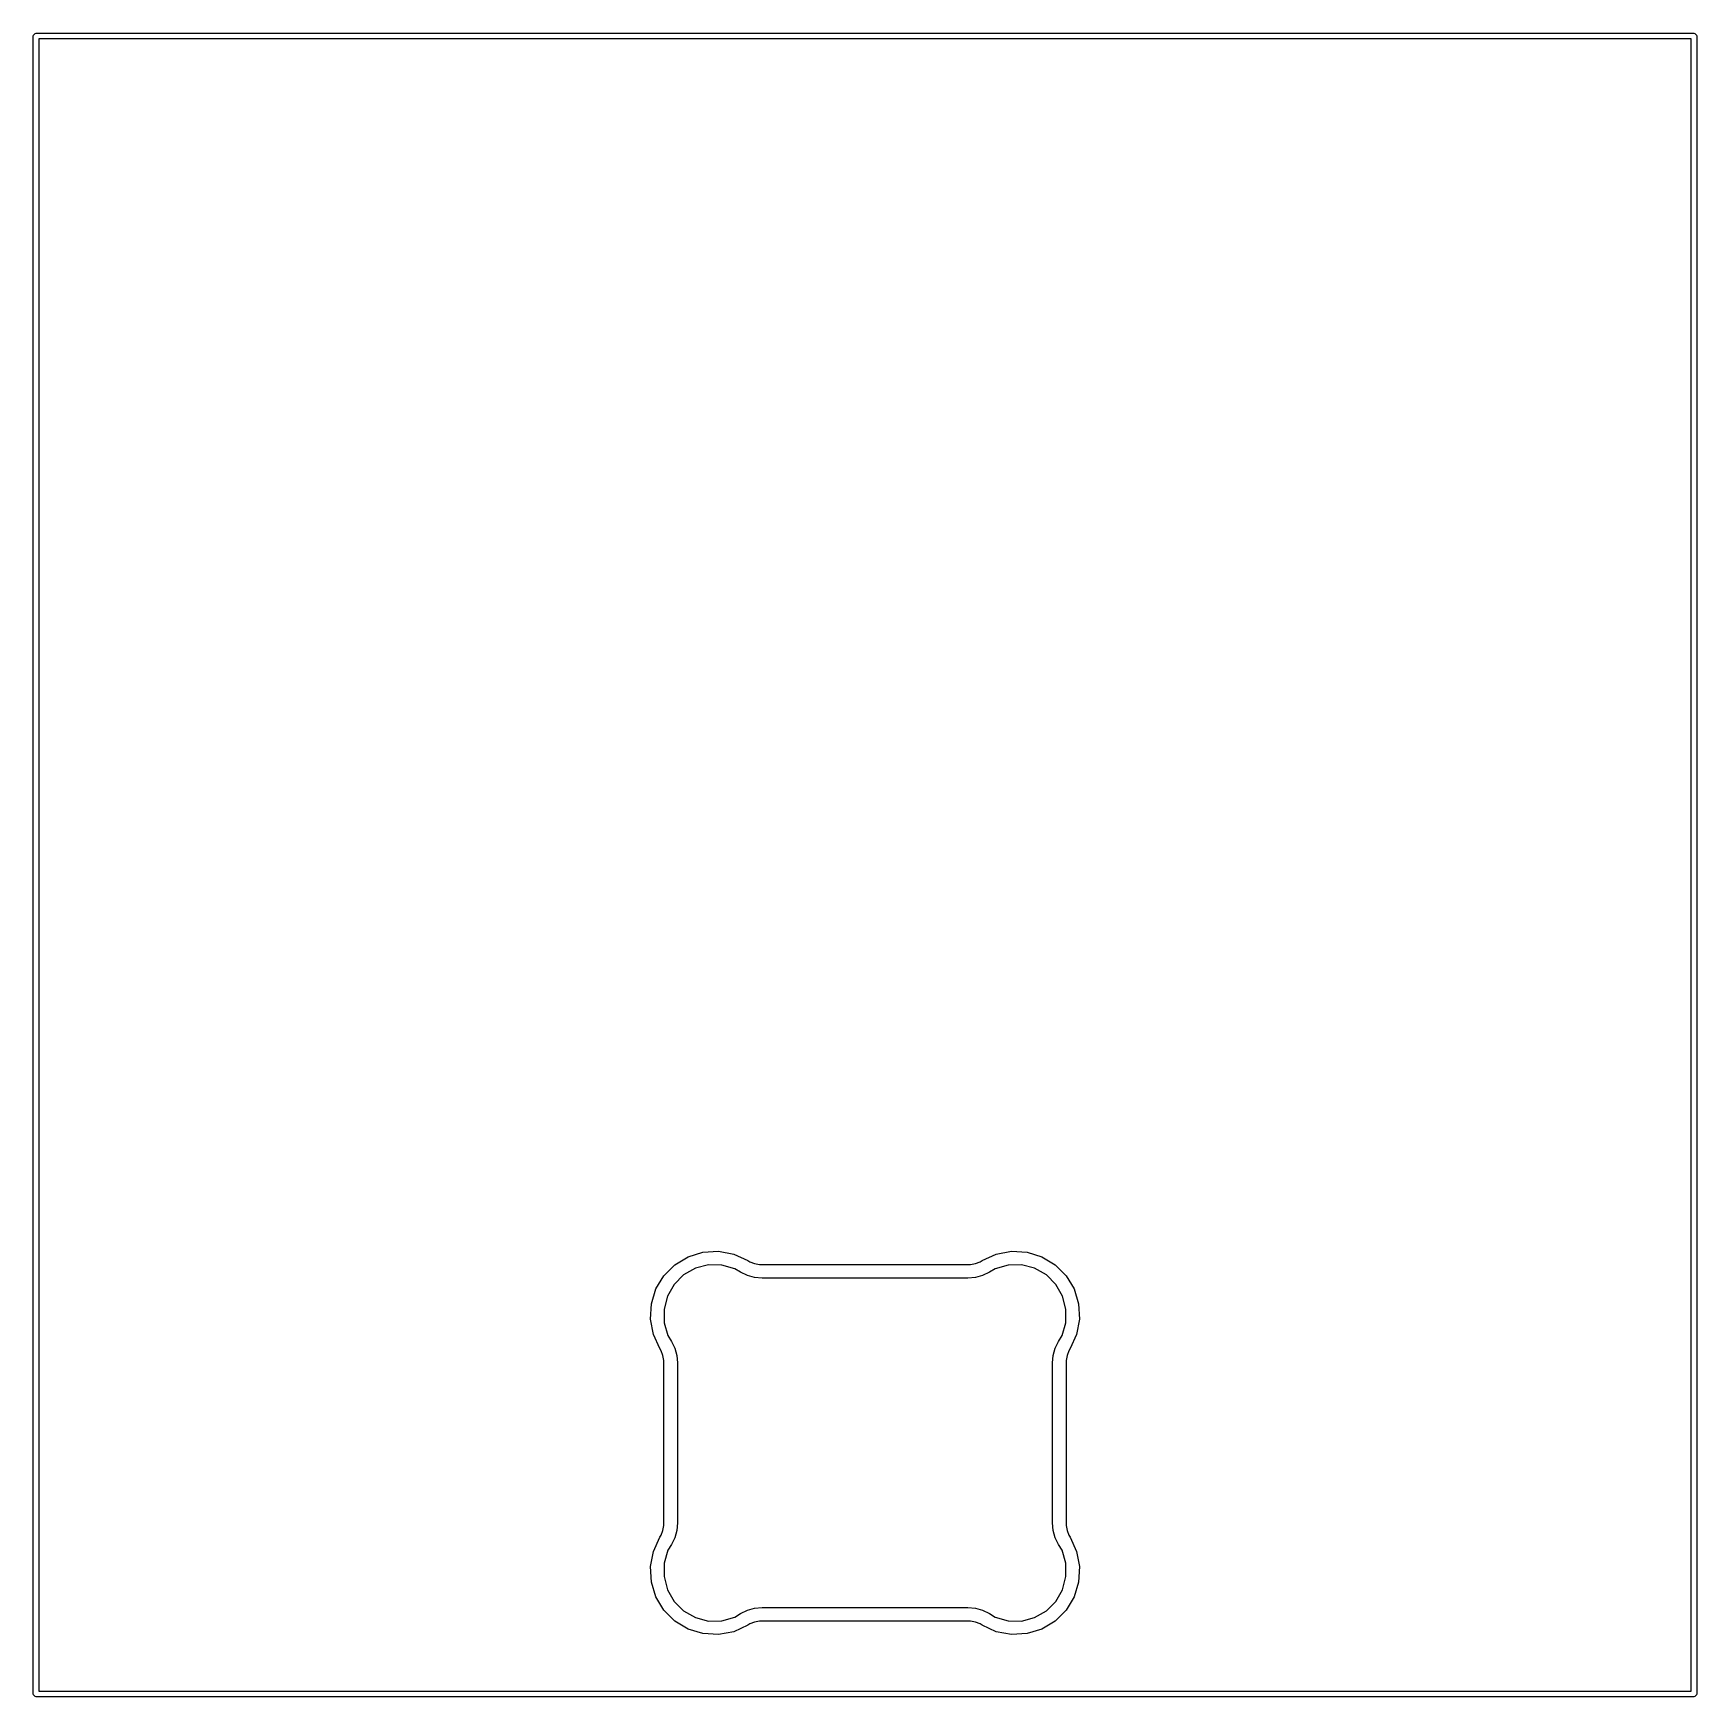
# Model space of a CAD drawing. Header units: millimetres. Extents: x 53 to 494, y -224 to -59.
# Drawn here: x 83.81 to 98.36, y -199.73 to -185.19 of the extents above; entities that cross this region are included whole.
import ezdxf

# ---------------------------------------------------------------- set-up
doc = ezdxf.new("R2010")
doc.units = ezdxf.units.MM
for name, color, linetype, true_color in [('Edge.Cuts', 254, 'CONTINUOUS', 0xd0d2cd), ('F.Courtyard', 6, 'CONTINUOUS', 0xff26e2), ('User.Eco2', 31, 'CONTINUOUS', 0xd8c852)]:
    doc.layers.add(name, color=color, linetype=linetype, true_color=true_color)

msp = doc.modelspace()

# ---------------------------------------------------------------- linework, layer by layer
at = {"layer": 'Edge.Cuts', "linetype": 'CONTINUOUS'}
for p, q in [((83.8055, -185.21), (83.807403, -185.200433)), ((83.8055, -199.71), (83.8055, -185.21)), ((83.807403, -185.200433), (83.820933, -185.186903)), ((83.820933, -185.186903), (83.8305, -185.185)), ((83.8305, -185.185), (98.3305, -185.185)), ((98.3305, -185.185), (98.340067, -185.186903)), ((98.340067, -185.186903), (98.353597, -185.200433)), ((98.353597, -185.200433), (98.3555, -185.21)), ((98.3555, -185.21), (98.3555, -199.71)), ((83.8555, -185.235), (83.8555, -199.685)), ((98.3055, -185.235), (83.8555, -185.235)), ((98.3055, -199.685), (98.3055, -185.235)), ((89.663474, -195.846817), (89.798681, -195.838957)), ((89.798681, -195.838957), (89.93182, -195.863786)), ((92.22918, -195.863787), (92.362319, -195.838959)), ((92.362319, -195.838959), (92.497526, -195.84682)), ((89.322383, -196.05265), (89.41815, -195.956883)), ((89.41815, -195.956883), (89.534108, -195.886908)), ((89.596517, -195.986592), (89.494035, -196.045093)), ((89.534108, -195.886908), (89.663474, -195.846817)), ((89.710793, -195.957166), (89.596517, -195.986592)), ((89.828784, -195.958896), (89.710793, -195.957166)), ((89.942149, -195.99166), (89.828784, -195.958896)), ((89.93182, -195.863786), (90.055103, -195.919851)), ((90.055103, -195.919851), (90.055104, -195.919852)), ((90.055104, -195.919852), (90.073858, -195.931326)), ((90.073858, -195.931326), (90.114925, -195.947035)), ((90.114925, -195.947035), (90.158163, -195.955023)), ((90.158163, -195.955023), (90.180146, -195.955)), ((90.180146, -195.955), (90.180147, -195.955)), ((90.180147, -195.955), (91.0805, -195.955)), ((91.0805, -195.955), (91.980853, -195.955)), ((91.980853, -195.955), (91.980854, -195.955)), ((91.980854, -195.955), (92.002838, -195.955023)), ((92.002838, -195.955023), (92.046075, -195.947036)), ((92.046075, -195.947036), (92.087142, -195.931327)), ((92.087142, -195.931327), (92.105894, -195.919853)), ((92.105894, -195.919853), (92.105896, -195.919852)), ((92.105896, -195.919852), (92.22918, -195.863787)), ((92.332215, -195.958898), (92.218851, -195.991661)), ((92.450206, -195.957168), (92.332215, -195.958898)), ((92.564482, -195.986594), (92.450206, -195.957168)), ((92.497526, -195.84682), (92.626891, -195.88691)), ((92.666963, -196.045096), (92.564482, -195.986594)), ((92.626891, -195.88691), (92.742848, -195.956885)), ((92.742848, -195.956885), (92.838615, -196.052652)), ((89.252408, -196.168608), (89.322383, -196.05265)), ((89.410593, -196.128535), (89.352092, -196.231017)), ((89.494035, -196.045093), (89.410593, -196.128535)), ((89.992584, -196.022279), (89.942149, -195.99166)), ((89.992585, -196.022279), (89.992584, -196.022279)), ((89.992586, -196.02228), (89.992585, -196.022279)), ((90.051527, -196.051239), (89.992586, -196.02228)), ((90.114748, -196.069009), (90.051527, -196.051239)), ((90.180146, -196.075), (90.114748, -196.069009)), ((90.180147, -196.075), (90.180146, -196.074999)), ((90.180146, -196.074999), (90.180146, -196.075)), ((91.0805, -196.075), (90.180147, -196.075)), ((91.980852, -196.075), (91.0805, -196.075)), ((91.980853, -196.075), (91.980852, -196.075)), ((92.046251, -196.06901), (91.980853, -196.074999)), ((91.980853, -196.074999), (91.980853, -196.075)), ((92.109474, -196.05124), (92.046251, -196.06901)), ((92.168416, -196.022279), (92.109474, -196.05124)), ((92.168417, -196.022277), (92.168416, -196.022279)), ((92.218851, -195.991661), (92.168417, -196.022277)), ((92.750404, -196.128537), (92.666963, -196.045096)), ((92.808906, -196.231018), (92.750404, -196.128537)), ((92.838615, -196.052652), (92.90859, -196.168609)), ((89.212317, -196.297974), (89.252408, -196.168608)), ((89.352092, -196.231017), (89.322666, -196.345293)), ((92.838332, -196.345294), (92.808906, -196.231018)), ((92.90859, -196.168609), (92.94868, -196.297974)), ((89.204457, -196.433181), (89.212317, -196.297974)), ((89.322666, -196.345293), (89.324396, -196.463284)), ((92.836602, -196.463285), (92.838332, -196.345294)), ((92.94868, -196.297974), (92.956541, -196.433181)), ((89.229286, -196.56632), (89.204457, -196.433181)), ((89.285353, -196.689606), (89.229286, -196.56632)), ((89.324396, -196.463284), (89.35716, -196.576649)), ((92.803839, -196.576649), (92.836602, -196.463285)), ((92.931713, -196.56632), (92.875647, -196.689603)), ((92.956541, -196.433181), (92.931713, -196.56632)), ((89.285354, -196.689607), (89.285353, -196.689606)), ((89.296828, -196.708359), (89.285354, -196.689607)), ((89.312537, -196.749425), (89.296828, -196.708359)), ((89.35716, -196.576649), (89.387779, -196.627084)), ((89.387779, -196.627084), (89.387779, -196.627085)), ((89.387779, -196.627085), (89.41674, -196.686026)), ((89.41674, -196.686026), (89.434511, -196.749249)), ((92.72649, -196.749249), (92.74426, -196.686026)), ((92.74426, -196.686026), (92.773221, -196.627084)), ((92.773221, -196.627084), (92.773222, -196.627082)), ((92.773222, -196.627082), (92.803839, -196.576649)), ((92.864173, -196.708358), (92.848464, -196.749425)), ((92.875647, -196.689606), (92.864173, -196.708358)), ((92.875647, -196.689603), (92.875647, -196.689606)), ((89.320524, -196.792661), (89.312537, -196.749425)), ((89.320499, -197.515), (89.3205, -196.814647)), ((89.3205, -196.814645), (89.320524, -196.792661)), ((89.3205, -196.814647), (89.3205, -196.814645)), ((89.434511, -196.749249), (89.440499, -196.814645)), ((89.440499, -196.814645), (89.4405, -196.814647)), ((89.4405, -196.814647), (89.440499, -197.515)), ((92.7205, -196.814645), (92.72649, -196.749249)), ((92.7205, -196.814647), (92.7205, -196.814645)), ((92.720501, -197.515), (92.7205, -196.814647)), ((92.848464, -196.749425), (92.840477, -196.792662)), ((92.840477, -196.792662), (92.8405, -196.814645)), ((92.8405, -196.814645), (92.8405, -196.814647)), ((92.8405, -196.814647), (92.840501, -197.515)), ((89.3205, -198.215353), (89.320499, -197.515)), ((89.440499, -197.515), (89.4405, -198.215353)), ((92.7205, -198.215351), (92.720501, -197.515)), ((92.840501, -197.515), (92.8405, -198.215353)), ((89.296837, -198.321634), (89.312547, -198.280578)), ((89.312547, -198.280578), (89.320528, -198.23735)), ((89.320502, -198.215364), (89.3205, -198.215353)), ((89.3205, -198.215371), (89.320502, -198.215364)), ((89.320528, -198.23735), (89.3205, -198.215371)), ((89.434522, -198.280748), (89.416747, -198.343983)), ((89.440496, -198.215368), (89.434522, -198.280748)), ((89.4405, -198.215353), (89.440496, -198.215368)), ((92.7205, -198.215352), (92.7205, -198.215351)), ((92.72649, -198.280751), (92.7205, -198.215352)), ((92.74426, -198.343974), (92.72649, -198.280751)), ((92.8405, -198.215354), (92.840477, -198.237338)), ((92.840477, -198.237338), (92.848464, -198.280575)), ((92.8405, -198.215353), (92.8405, -198.215354)), ((92.848464, -198.280575), (92.864173, -198.321642)), ((89.229287, -198.46368), (89.285353, -198.340395)), ((89.285353, -198.340395), (89.285359, -198.340389)), ((89.285359, -198.340389), (89.285362, -198.340379)), ((89.285362, -198.340379), (89.296837, -198.321634)), ((89.357161, -198.453351), (89.324398, -198.566715)), ((89.387768, -198.402932), (89.357161, -198.453351)), ((89.38777, -198.402931), (89.387768, -198.402932)), ((89.387773, -198.402924), (89.38777, -198.402931)), ((89.387779, -198.402915), (89.387773, -198.402924)), ((89.38778, -198.40291), (89.387779, -198.402915)), ((89.416747, -198.343983), (89.38778, -198.40291)), ((92.773221, -198.402916), (92.74426, -198.343974)), ((92.773222, -198.402917), (92.773221, -198.402916)), ((92.80384, -198.453351), (92.773222, -198.402917)), ((92.836603, -198.566715), (92.80384, -198.453351)), ((92.864173, -198.321642), (92.875647, -198.340394)), ((92.875647, -198.340394), (92.875647, -198.340395)), ((92.875647, -198.340395), (92.931713, -198.46368)), ((89.204459, -198.596819), (89.229287, -198.46368)), ((89.21232, -198.732026), (89.204459, -198.596819)), ((89.324398, -198.566715), (89.322668, -198.684706)), ((92.838333, -198.684706), (92.836603, -198.566715)), ((92.931713, -198.46368), (92.956542, -198.596819)), ((92.956542, -198.596819), (92.948681, -198.732026)), ((89.25241, -198.861391), (89.21232, -198.732026)), ((89.322668, -198.684706), (89.352094, -198.798982)), ((92.808907, -198.798982), (92.838333, -198.684706)), ((92.948681, -198.732026), (92.908591, -198.861391)), ((89.322385, -198.977348), (89.25241, -198.861391)), ((89.352094, -198.798982), (89.410596, -198.901463)), ((92.750405, -198.901464), (92.808907, -198.798982)), ((92.908591, -198.861391), (92.838616, -198.977349)), ((89.418152, -199.073115), (89.322385, -198.977348)), ((89.410596, -198.901463), (89.494037, -198.984904)), ((89.494037, -198.984904), (89.596518, -199.043406)), ((89.596518, -199.043406), (89.710794, -199.072832)), ((89.828785, -199.071102), (89.942149, -199.038339)), ((89.942149, -199.038339), (89.992585, -199.007721)), ((89.992585, -199.00772), (90.051526, -198.97876)), ((89.992585, -199.007721), (89.992585, -199.00772)), ((90.051526, -198.97876), (90.114749, -198.960989)), ((90.114749, -198.960989), (90.180145, -198.955)), ((90.180145, -198.955), (90.180147, -198.955)), ((90.180147, -198.955), (91.0805, -198.955)), ((91.0805, -198.955), (91.980853, -198.955)), ((91.980853, -198.955), (92.046251, -198.96099)), ((92.046251, -198.96099), (92.109474, -198.97876)), ((92.109474, -198.97876), (92.168416, -199.007721)), ((92.168416, -199.007721), (92.168417, -199.007722)), ((92.168417, -199.007722), (92.218851, -199.03834)), ((92.218851, -199.03834), (92.332215, -199.071103)), ((92.450206, -199.072833), (92.564482, -199.043407)), ((92.564482, -199.043407), (92.666964, -198.984905)), ((92.666964, -198.984905), (92.750405, -198.901464)), ((92.838616, -198.977349), (92.742849, -199.073116)), ((89.534109, -199.14309), (89.418152, -199.073115)), ((89.663474, -199.18318), (89.534109, -199.14309)), ((89.798681, -199.191041), (89.663474, -199.18318)), ((89.710794, -199.072832), (89.828785, -199.071102)), ((89.93182, -199.166213), (89.798681, -199.191041)), ((90.055105, -199.110147), (89.93182, -199.166213)), ((90.055107, -199.110146), (90.055105, -199.110146)), ((90.055105, -199.110146), (90.055105, -199.110147)), ((90.073859, -199.098672), (90.055107, -199.110146)), ((90.114925, -199.082963), (90.073859, -199.098672)), ((90.158161, -199.074976), (90.114925, -199.082963)), ((90.180145, -199.075), (90.158161, -199.074976)), ((90.180147, -199.075), (90.180145, -199.074999)), ((90.180145, -199.074999), (90.180145, -199.075)), ((91.0805, -199.075), (90.180147, -199.075)), ((91.980853, -199.075), (91.0805, -199.075)), ((91.980854, -199.075), (91.980853, -199.074999)), ((91.980853, -199.074999), (91.980853, -199.075)), ((92.002838, -199.074977), (91.980854, -199.075)), ((92.046075, -199.082964), (92.002838, -199.074977)), ((92.087142, -199.098673), (92.046075, -199.082964)), ((92.105894, -199.110147), (92.087142, -199.098673)), ((92.105896, -199.110147), (92.105894, -199.110147)), ((92.22918, -199.166213), (92.105896, -199.110147)), ((92.362319, -199.191042), (92.22918, -199.166213)), ((92.332215, -199.071103), (92.450206, -199.072833)), ((92.497526, -199.183181), (92.362319, -199.191042)), ((92.626891, -199.143091), (92.497526, -199.183181)), ((92.742849, -199.073116), (92.626891, -199.143091)), ((83.807403, -199.719567), (83.8055, -199.71)), ((83.820933, -199.733097), (83.807403, -199.719567)), ((83.8305, -199.735), (83.820933, -199.733097)), ((98.3305, -199.735), (83.8305, -199.735)), ((83.8555, -199.685), (98.3055, -199.685)), ((98.340067, -199.733097), (98.3305, -199.735)), ((98.353597, -199.719567), (98.340067, -199.733097)), ((98.3555, -199.71), (98.353597, -199.719567))]:
    msp.add_line(p, q, dxfattribs=at)
at = {"layer": 'F.Courtyard', "linetype": 'CONTINUOUS'}
for p, q in [((83.8055, -185.21), (83.807403, -185.200433)), ((83.8055, -199.71), (83.8055, -185.21)), ((83.807403, -185.200433), (83.820933, -185.186903)), ((83.820933, -185.186903), (83.8305, -185.185)), ((83.8305, -185.185), (98.3305, -185.185)), ((98.3305, -185.185), (98.340067, -185.186903)), ((98.340067, -185.186903), (98.353597, -185.200433)), ((98.353597, -185.200433), (98.3555, -185.21)), ((98.3555, -185.21), (98.3555, -199.71)), ((83.8555, -185.235), (83.8555, -199.685)), ((98.3055, -185.235), (83.8555, -185.235)), ((98.3055, -199.685), (98.3055, -185.235)), ((89.663474, -195.846817), (89.798681, -195.838957)), ((89.798681, -195.838957), (89.93182, -195.863786)), ((92.22918, -195.863787), (92.362319, -195.838959)), ((92.362319, -195.838959), (92.497526, -195.84682)), ((89.322383, -196.05265), (89.41815, -195.956883)), ((89.41815, -195.956883), (89.534108, -195.886908)), ((89.596517, -195.986592), (89.494035, -196.045093)), ((89.534108, -195.886908), (89.663474, -195.846817)), ((89.710793, -195.957166), (89.596517, -195.986592)), ((89.828784, -195.958896), (89.710793, -195.957166)), ((89.942149, -195.99166), (89.828784, -195.958896)), ((89.93182, -195.863786), (90.055103, -195.919851)), ((90.055103, -195.919851), (90.055104, -195.919852)), ((90.055104, -195.919852), (90.073858, -195.931326)), ((90.073858, -195.931326), (90.114925, -195.947035)), ((90.114925, -195.947035), (90.158163, -195.955023)), ((90.158163, -195.955023), (90.180146, -195.955)), ((90.180146, -195.955), (90.180147, -195.955)), ((90.180147, -195.955), (91.0805, -195.955)), ((91.0805, -195.955), (91.980853, -195.955)), ((91.980853, -195.955), (91.980854, -195.955)), ((91.980854, -195.955), (92.002838, -195.955023)), ((92.002838, -195.955023), (92.046075, -195.947036)), ((92.046075, -195.947036), (92.087142, -195.931327)), ((92.087142, -195.931327), (92.105894, -195.919853)), ((92.105894, -195.919853), (92.105896, -195.919852)), ((92.105896, -195.919852), (92.22918, -195.863787)), ((92.332215, -195.958898), (92.218851, -195.991661)), ((92.450206, -195.957168), (92.332215, -195.958898)), ((92.564482, -195.986594), (92.450206, -195.957168)), ((92.497526, -195.84682), (92.626891, -195.88691)), ((92.666963, -196.045096), (92.564482, -195.986594)), ((92.626891, -195.88691), (92.742848, -195.956885)), ((92.742848, -195.956885), (92.838615, -196.052652)), ((89.252408, -196.168608), (89.322383, -196.05265)), ((89.410593, -196.128535), (89.352092, -196.231017)), ((89.494035, -196.045093), (89.410593, -196.128535)), ((89.992584, -196.022279), (89.942149, -195.99166)), ((89.992585, -196.022279), (89.992584, -196.022279)), ((89.992586, -196.02228), (89.992585, -196.022279)), ((90.051527, -196.051239), (89.992586, -196.02228)), ((90.114748, -196.069009), (90.051527, -196.051239)), ((90.180146, -196.075), (90.114748, -196.069009)), ((90.180147, -196.075), (90.180146, -196.074999)), ((90.180146, -196.074999), (90.180146, -196.075)), ((91.0805, -196.075), (90.180147, -196.075)), ((91.980852, -196.075), (91.0805, -196.075)), ((91.980853, -196.075), (91.980852, -196.075)), ((92.046251, -196.06901), (91.980853, -196.074999)), ((91.980853, -196.074999), (91.980853, -196.075)), ((92.109474, -196.05124), (92.046251, -196.06901)), ((92.168416, -196.022279), (92.109474, -196.05124)), ((92.168417, -196.022277), (92.168416, -196.022279)), ((92.218851, -195.991661), (92.168417, -196.022277)), ((92.750404, -196.128537), (92.666963, -196.045096)), ((92.808906, -196.231018), (92.750404, -196.128537)), ((92.838615, -196.052652), (92.90859, -196.168609)), ((89.212317, -196.297974), (89.252408, -196.168608)), ((89.352092, -196.231017), (89.322666, -196.345293)), ((92.838332, -196.345294), (92.808906, -196.231018)), ((92.90859, -196.168609), (92.94868, -196.297974)), ((89.204457, -196.433181), (89.212317, -196.297974)), ((89.322666, -196.345293), (89.324396, -196.463284)), ((92.836602, -196.463285), (92.838332, -196.345294)), ((92.94868, -196.297974), (92.956541, -196.433181)), ((89.229286, -196.56632), (89.204457, -196.433181)), ((89.285353, -196.689606), (89.229286, -196.56632)), ((89.324396, -196.463284), (89.35716, -196.576649)), ((92.803839, -196.576649), (92.836602, -196.463285)), ((92.931713, -196.56632), (92.875647, -196.689603)), ((92.956541, -196.433181), (92.931713, -196.56632)), ((89.285354, -196.689607), (89.285353, -196.689606)), ((89.296828, -196.708359), (89.285354, -196.689607)), ((89.312537, -196.749425), (89.296828, -196.708359)), ((89.35716, -196.576649), (89.387779, -196.627084)), ((89.387779, -196.627084), (89.387779, -196.627085)), ((89.387779, -196.627085), (89.41674, -196.686026)), ((89.41674, -196.686026), (89.434511, -196.749249)), ((92.72649, -196.749249), (92.74426, -196.686026)), ((92.74426, -196.686026), (92.773221, -196.627084)), ((92.773221, -196.627084), (92.773222, -196.627082)), ((92.773222, -196.627082), (92.803839, -196.576649)), ((92.864173, -196.708358), (92.848464, -196.749425)), ((92.875647, -196.689606), (92.864173, -196.708358)), ((92.875647, -196.689603), (92.875647, -196.689606)), ((89.320524, -196.792661), (89.312537, -196.749425)), ((89.320499, -197.515), (89.3205, -196.814647)), ((89.3205, -196.814645), (89.320524, -196.792661)), ((89.3205, -196.814647), (89.3205, -196.814645)), ((89.434511, -196.749249), (89.440499, -196.814645)), ((89.440499, -196.814645), (89.4405, -196.814647)), ((89.4405, -196.814647), (89.440499, -197.515)), ((92.7205, -196.814645), (92.72649, -196.749249)), ((92.7205, -196.814647), (92.7205, -196.814645)), ((92.720501, -197.515), (92.7205, -196.814647)), ((92.848464, -196.749425), (92.840477, -196.792662)), ((92.840477, -196.792662), (92.8405, -196.814645)), ((92.8405, -196.814645), (92.8405, -196.814647)), ((92.8405, -196.814647), (92.840501, -197.515)), ((89.3205, -198.215353), (89.320499, -197.515)), ((89.440499, -197.515), (89.4405, -198.215353)), ((92.7205, -198.215351), (92.720501, -197.515)), ((92.840501, -197.515), (92.8405, -198.215353)), ((89.296837, -198.321634), (89.312547, -198.280578)), ((89.312547, -198.280578), (89.320528, -198.23735)), ((89.320502, -198.215364), (89.3205, -198.215353)), ((89.3205, -198.215371), (89.320502, -198.215364)), ((89.320528, -198.23735), (89.3205, -198.215371)), ((89.434522, -198.280748), (89.416747, -198.343983)), ((89.440496, -198.215368), (89.434522, -198.280748)), ((89.4405, -198.215353), (89.440496, -198.215368)), ((92.7205, -198.215352), (92.7205, -198.215351)), ((92.72649, -198.280751), (92.7205, -198.215352)), ((92.74426, -198.343974), (92.72649, -198.280751)), ((92.8405, -198.215354), (92.840477, -198.237338)), ((92.840477, -198.237338), (92.848464, -198.280575)), ((92.8405, -198.215353), (92.8405, -198.215354)), ((92.848464, -198.280575), (92.864173, -198.321642)), ((89.229287, -198.46368), (89.285353, -198.340395)), ((89.285353, -198.340395), (89.285359, -198.340389)), ((89.285359, -198.340389), (89.285362, -198.340379)), ((89.285362, -198.340379), (89.296837, -198.321634)), ((89.357161, -198.453351), (89.324398, -198.566715)), ((89.387768, -198.402932), (89.357161, -198.453351)), ((89.38777, -198.402931), (89.387768, -198.402932)), ((89.387773, -198.402924), (89.38777, -198.402931)), ((89.387779, -198.402915), (89.387773, -198.402924)), ((89.38778, -198.40291), (89.387779, -198.402915)), ((89.416747, -198.343983), (89.38778, -198.40291)), ((92.773221, -198.402916), (92.74426, -198.343974)), ((92.773222, -198.402917), (92.773221, -198.402916)), ((92.80384, -198.453351), (92.773222, -198.402917)), ((92.836603, -198.566715), (92.80384, -198.453351)), ((92.864173, -198.321642), (92.875647, -198.340394)), ((92.875647, -198.340394), (92.875647, -198.340395)), ((92.875647, -198.340395), (92.931713, -198.46368)), ((89.204459, -198.596819), (89.229287, -198.46368)), ((89.21232, -198.732026), (89.204459, -198.596819)), ((89.324398, -198.566715), (89.322668, -198.684706)), ((92.838333, -198.684706), (92.836603, -198.566715)), ((92.931713, -198.46368), (92.956542, -198.596819)), ((92.956542, -198.596819), (92.948681, -198.732026)), ((89.25241, -198.861391), (89.21232, -198.732026)), ((89.322668, -198.684706), (89.352094, -198.798982)), ((92.808907, -198.798982), (92.838333, -198.684706)), ((92.948681, -198.732026), (92.908591, -198.861391)), ((89.322385, -198.977348), (89.25241, -198.861391)), ((89.352094, -198.798982), (89.410596, -198.901463)), ((92.750405, -198.901464), (92.808907, -198.798982)), ((92.908591, -198.861391), (92.838616, -198.977349)), ((89.418152, -199.073115), (89.322385, -198.977348)), ((89.410596, -198.901463), (89.494037, -198.984904)), ((89.494037, -198.984904), (89.596518, -199.043406)), ((89.596518, -199.043406), (89.710794, -199.072832)), ((89.828785, -199.071102), (89.942149, -199.038339)), ((89.942149, -199.038339), (89.992585, -199.007721)), ((89.992585, -199.00772), (90.051526, -198.97876)), ((89.992585, -199.007721), (89.992585, -199.00772)), ((90.051526, -198.97876), (90.114749, -198.960989)), ((90.114749, -198.960989), (90.180145, -198.955)), ((90.180145, -198.955), (90.180147, -198.955)), ((90.180147, -198.955), (91.0805, -198.955)), ((91.0805, -198.955), (91.980853, -198.955)), ((91.980853, -198.955), (92.046251, -198.96099)), ((92.046251, -198.96099), (92.109474, -198.97876)), ((92.109474, -198.97876), (92.168416, -199.007721)), ((92.168416, -199.007721), (92.168417, -199.007722)), ((92.168417, -199.007722), (92.218851, -199.03834)), ((92.218851, -199.03834), (92.332215, -199.071103)), ((92.450206, -199.072833), (92.564482, -199.043407)), ((92.564482, -199.043407), (92.666964, -198.984905)), ((92.666964, -198.984905), (92.750405, -198.901464)), ((92.838616, -198.977349), (92.742849, -199.073116)), ((89.534109, -199.14309), (89.418152, -199.073115)), ((89.663474, -199.18318), (89.534109, -199.14309)), ((89.798681, -199.191041), (89.663474, -199.18318)), ((89.710794, -199.072832), (89.828785, -199.071102)), ((89.93182, -199.166213), (89.798681, -199.191041)), ((90.055105, -199.110147), (89.93182, -199.166213)), ((90.055107, -199.110146), (90.055105, -199.110146)), ((90.055105, -199.110146), (90.055105, -199.110147)), ((90.073859, -199.098672), (90.055107, -199.110146)), ((90.114925, -199.082963), (90.073859, -199.098672)), ((90.158161, -199.074976), (90.114925, -199.082963)), ((90.180145, -199.075), (90.158161, -199.074976)), ((90.180147, -199.075), (90.180145, -199.074999)), ((90.180145, -199.074999), (90.180145, -199.075)), ((91.0805, -199.075), (90.180147, -199.075)), ((91.980853, -199.075), (91.0805, -199.075)), ((91.980854, -199.075), (91.980853, -199.074999)), ((91.980853, -199.074999), (91.980853, -199.075)), ((92.002838, -199.074977), (91.980854, -199.075)), ((92.046075, -199.082964), (92.002838, -199.074977)), ((92.087142, -199.098673), (92.046075, -199.082964)), ((92.105894, -199.110147), (92.087142, -199.098673)), ((92.105896, -199.110147), (92.105894, -199.110147)), ((92.22918, -199.166213), (92.105896, -199.110147)), ((92.362319, -199.191042), (92.22918, -199.166213)), ((92.332215, -199.071103), (92.450206, -199.072833)), ((92.497526, -199.183181), (92.362319, -199.191042)), ((92.626891, -199.143091), (92.497526, -199.183181)), ((92.742849, -199.073116), (92.626891, -199.143091)), ((83.807403, -199.719567), (83.8055, -199.71)), ((83.820933, -199.733097), (83.807403, -199.719567)), ((83.8305, -199.735), (83.820933, -199.733097)), ((98.3305, -199.735), (83.8305, -199.735)), ((83.8555, -199.685), (98.3055, -199.685)), ((98.340067, -199.733097), (98.3305, -199.735)), ((98.353597, -199.719567), (98.340067, -199.733097)), ((98.3555, -199.71), (98.353597, -199.719567))]:
    msp.add_line(p, q, dxfattribs=at)
at = {"layer": 'User.Eco2', "linetype": 'CONTINUOUS'}
for p, q in [((83.8055, -185.21), (83.807403, -185.200433)), ((83.8055, -199.71), (83.8055, -185.21)), ((83.807403, -185.200433), (83.820933, -185.186903)), ((83.820933, -185.186903), (83.8305, -185.185)), ((83.8305, -185.185), (98.3305, -185.185)), ((98.3305, -185.185), (98.340067, -185.186903)), ((98.340067, -185.186903), (98.353597, -185.200433)), ((98.353597, -185.200433), (98.3555, -185.21)), ((98.3555, -185.21), (98.3555, -199.71)), ((83.8555, -185.235), (83.8555, -199.685)), ((98.3055, -185.235), (83.8555, -185.235)), ((98.3055, -199.685), (98.3055, -185.235)), ((89.663474, -195.846817), (89.798681, -195.838957)), ((89.798681, -195.838957), (89.93182, -195.863786)), ((92.22918, -195.863787), (92.362319, -195.838959)), ((92.362319, -195.838959), (92.497526, -195.84682)), ((89.322383, -196.05265), (89.41815, -195.956883)), ((89.41815, -195.956883), (89.534108, -195.886908)), ((89.596517, -195.986592), (89.494035, -196.045093)), ((89.534108, -195.886908), (89.663474, -195.846817)), ((89.710793, -195.957166), (89.596517, -195.986592)), ((89.828784, -195.958896), (89.710793, -195.957166)), ((89.942149, -195.99166), (89.828784, -195.958896)), ((89.93182, -195.863786), (90.055103, -195.919851)), ((90.055103, -195.919851), (90.055104, -195.919852)), ((90.055104, -195.919852), (90.073858, -195.931326)), ((90.073858, -195.931326), (90.114925, -195.947035)), ((90.114925, -195.947035), (90.158163, -195.955023)), ((90.158163, -195.955023), (90.180146, -195.955)), ((90.180146, -195.955), (90.180147, -195.955)), ((90.180147, -195.955), (91.0805, -195.955)), ((91.0805, -195.955), (91.980853, -195.955)), ((91.980853, -195.955), (91.980854, -195.955)), ((91.980854, -195.955), (92.002838, -195.955023)), ((92.002838, -195.955023), (92.046075, -195.947036)), ((92.046075, -195.947036), (92.087142, -195.931327)), ((92.087142, -195.931327), (92.105894, -195.919853)), ((92.105894, -195.919853), (92.105896, -195.919852)), ((92.105896, -195.919852), (92.22918, -195.863787)), ((92.332215, -195.958898), (92.218851, -195.991661)), ((92.450206, -195.957168), (92.332215, -195.958898)), ((92.564482, -195.986594), (92.450206, -195.957168)), ((92.497526, -195.84682), (92.626891, -195.88691)), ((92.666963, -196.045096), (92.564482, -195.986594)), ((92.626891, -195.88691), (92.742848, -195.956885)), ((92.742848, -195.956885), (92.838615, -196.052652)), ((89.252408, -196.168608), (89.322383, -196.05265)), ((89.410593, -196.128535), (89.352092, -196.231017)), ((89.494035, -196.045093), (89.410593, -196.128535)), ((89.992584, -196.022279), (89.942149, -195.99166)), ((89.992585, -196.022279), (89.992584, -196.022279)), ((89.992586, -196.02228), (89.992585, -196.022279)), ((90.051527, -196.051239), (89.992586, -196.02228)), ((90.114748, -196.069009), (90.051527, -196.051239)), ((90.180146, -196.075), (90.114748, -196.069009)), ((90.180147, -196.075), (90.180146, -196.074999)), ((90.180146, -196.074999), (90.180146, -196.075)), ((91.0805, -196.075), (90.180147, -196.075)), ((91.980852, -196.075), (91.0805, -196.075)), ((91.980853, -196.075), (91.980852, -196.075)), ((92.046251, -196.06901), (91.980853, -196.074999)), ((91.980853, -196.074999), (91.980853, -196.075)), ((92.109474, -196.05124), (92.046251, -196.06901)), ((92.168416, -196.022279), (92.109474, -196.05124)), ((92.168417, -196.022277), (92.168416, -196.022279)), ((92.218851, -195.991661), (92.168417, -196.022277)), ((92.750404, -196.128537), (92.666963, -196.045096)), ((92.808906, -196.231018), (92.750404, -196.128537)), ((92.838615, -196.052652), (92.90859, -196.168609)), ((89.212317, -196.297974), (89.252408, -196.168608)), ((89.352092, -196.231017), (89.322666, -196.345293)), ((92.838332, -196.345294), (92.808906, -196.231018)), ((92.90859, -196.168609), (92.94868, -196.297974)), ((89.204457, -196.433181), (89.212317, -196.297974)), ((89.322666, -196.345293), (89.324396, -196.463284)), ((92.836602, -196.463285), (92.838332, -196.345294)), ((92.94868, -196.297974), (92.956541, -196.433181)), ((89.229286, -196.56632), (89.204457, -196.433181)), ((89.285353, -196.689606), (89.229286, -196.56632)), ((89.324396, -196.463284), (89.35716, -196.576649)), ((92.803839, -196.576649), (92.836602, -196.463285)), ((92.931713, -196.56632), (92.875647, -196.689603)), ((92.956541, -196.433181), (92.931713, -196.56632)), ((89.285354, -196.689607), (89.285353, -196.689606)), ((89.296828, -196.708359), (89.285354, -196.689607)), ((89.312537, -196.749425), (89.296828, -196.708359)), ((89.35716, -196.576649), (89.387779, -196.627084)), ((89.387779, -196.627084), (89.387779, -196.627085)), ((89.387779, -196.627085), (89.41674, -196.686026)), ((89.41674, -196.686026), (89.434511, -196.749249)), ((92.72649, -196.749249), (92.74426, -196.686026)), ((92.74426, -196.686026), (92.773221, -196.627084)), ((92.773221, -196.627084), (92.773222, -196.627082)), ((92.773222, -196.627082), (92.803839, -196.576649)), ((92.864173, -196.708358), (92.848464, -196.749425)), ((92.875647, -196.689606), (92.864173, -196.708358)), ((92.875647, -196.689603), (92.875647, -196.689606)), ((89.320524, -196.792661), (89.312537, -196.749425)), ((89.320499, -197.515), (89.3205, -196.814647)), ((89.3205, -196.814645), (89.320524, -196.792661)), ((89.3205, -196.814647), (89.3205, -196.814645)), ((89.434511, -196.749249), (89.440499, -196.814645)), ((89.440499, -196.814645), (89.4405, -196.814647)), ((89.4405, -196.814647), (89.440499, -197.515)), ((92.7205, -196.814645), (92.72649, -196.749249)), ((92.7205, -196.814647), (92.7205, -196.814645)), ((92.720501, -197.515), (92.7205, -196.814647)), ((92.848464, -196.749425), (92.840477, -196.792662)), ((92.840477, -196.792662), (92.8405, -196.814645)), ((92.8405, -196.814645), (92.8405, -196.814647)), ((92.8405, -196.814647), (92.840501, -197.515)), ((89.3205, -198.215353), (89.320499, -197.515)), ((89.440499, -197.515), (89.4405, -198.215353)), ((92.7205, -198.215351), (92.720501, -197.515)), ((92.840501, -197.515), (92.8405, -198.215353)), ((89.296837, -198.321634), (89.312547, -198.280578)), ((89.312547, -198.280578), (89.320528, -198.23735)), ((89.320502, -198.215364), (89.3205, -198.215353)), ((89.3205, -198.215371), (89.320502, -198.215364)), ((89.320528, -198.23735), (89.3205, -198.215371)), ((89.434522, -198.280748), (89.416747, -198.343983)), ((89.440496, -198.215368), (89.434522, -198.280748)), ((89.4405, -198.215353), (89.440496, -198.215368)), ((92.7205, -198.215352), (92.7205, -198.215351)), ((92.72649, -198.280751), (92.7205, -198.215352)), ((92.74426, -198.343974), (92.72649, -198.280751)), ((92.8405, -198.215354), (92.840477, -198.237338)), ((92.840477, -198.237338), (92.848464, -198.280575)), ((92.8405, -198.215353), (92.8405, -198.215354)), ((92.848464, -198.280575), (92.864173, -198.321642)), ((89.229287, -198.46368), (89.285353, -198.340395)), ((89.285353, -198.340395), (89.285359, -198.340389)), ((89.285359, -198.340389), (89.285362, -198.340379)), ((89.285362, -198.340379), (89.296837, -198.321634)), ((89.357161, -198.453351), (89.324398, -198.566715)), ((89.387768, -198.402932), (89.357161, -198.453351)), ((89.38777, -198.402931), (89.387768, -198.402932)), ((89.387773, -198.402924), (89.38777, -198.402931)), ((89.387779, -198.402915), (89.387773, -198.402924)), ((89.38778, -198.40291), (89.387779, -198.402915)), ((89.416747, -198.343983), (89.38778, -198.40291)), ((92.773221, -198.402916), (92.74426, -198.343974)), ((92.773222, -198.402917), (92.773221, -198.402916)), ((92.80384, -198.453351), (92.773222, -198.402917)), ((92.836603, -198.566715), (92.80384, -198.453351)), ((92.864173, -198.321642), (92.875647, -198.340394)), ((92.875647, -198.340394), (92.875647, -198.340395)), ((92.875647, -198.340395), (92.931713, -198.46368)), ((89.204459, -198.596819), (89.229287, -198.46368)), ((89.21232, -198.732026), (89.204459, -198.596819)), ((89.324398, -198.566715), (89.322668, -198.684706)), ((92.838333, -198.684706), (92.836603, -198.566715)), ((92.931713, -198.46368), (92.956542, -198.596819)), ((92.956542, -198.596819), (92.948681, -198.732026)), ((89.25241, -198.861391), (89.21232, -198.732026)), ((89.322668, -198.684706), (89.352094, -198.798982)), ((92.808907, -198.798982), (92.838333, -198.684706)), ((92.948681, -198.732026), (92.908591, -198.861391)), ((89.322385, -198.977348), (89.25241, -198.861391)), ((89.352094, -198.798982), (89.410596, -198.901463)), ((92.750405, -198.901464), (92.808907, -198.798982)), ((92.908591, -198.861391), (92.838616, -198.977349)), ((89.418152, -199.073115), (89.322385, -198.977348)), ((89.410596, -198.901463), (89.494037, -198.984904)), ((89.494037, -198.984904), (89.596518, -199.043406)), ((89.596518, -199.043406), (89.710794, -199.072832)), ((89.828785, -199.071102), (89.942149, -199.038339)), ((89.942149, -199.038339), (89.992585, -199.007721)), ((89.992585, -199.00772), (90.051526, -198.97876)), ((89.992585, -199.007721), (89.992585, -199.00772)), ((90.051526, -198.97876), (90.114749, -198.960989)), ((90.114749, -198.960989), (90.180145, -198.955)), ((90.180145, -198.955), (90.180147, -198.955)), ((90.180147, -198.955), (91.0805, -198.955)), ((91.0805, -198.955), (91.980853, -198.955)), ((91.980853, -198.955), (92.046251, -198.96099)), ((92.046251, -198.96099), (92.109474, -198.97876)), ((92.109474, -198.97876), (92.168416, -199.007721)), ((92.168416, -199.007721), (92.168417, -199.007722)), ((92.168417, -199.007722), (92.218851, -199.03834)), ((92.218851, -199.03834), (92.332215, -199.071103)), ((92.450206, -199.072833), (92.564482, -199.043407)), ((92.564482, -199.043407), (92.666964, -198.984905)), ((92.666964, -198.984905), (92.750405, -198.901464)), ((92.838616, -198.977349), (92.742849, -199.073116)), ((89.534109, -199.14309), (89.418152, -199.073115)), ((89.663474, -199.18318), (89.534109, -199.14309)), ((89.798681, -199.191041), (89.663474, -199.18318)), ((89.710794, -199.072832), (89.828785, -199.071102)), ((89.93182, -199.166213), (89.798681, -199.191041)), ((90.055105, -199.110147), (89.93182, -199.166213)), ((90.055107, -199.110146), (90.055105, -199.110146)), ((90.055105, -199.110146), (90.055105, -199.110147)), ((90.073859, -199.098672), (90.055107, -199.110146)), ((90.114925, -199.082963), (90.073859, -199.098672)), ((90.158161, -199.074976), (90.114925, -199.082963)), ((90.180145, -199.075), (90.158161, -199.074976)), ((90.180147, -199.075), (90.180145, -199.074999)), ((90.180145, -199.074999), (90.180145, -199.075)), ((91.0805, -199.075), (90.180147, -199.075)), ((91.980853, -199.075), (91.0805, -199.075)), ((91.980854, -199.075), (91.980853, -199.074999)), ((91.980853, -199.074999), (91.980853, -199.075)), ((92.002838, -199.074977), (91.980854, -199.075)), ((92.046075, -199.082964), (92.002838, -199.074977)), ((92.087142, -199.098673), (92.046075, -199.082964)), ((92.105894, -199.110147), (92.087142, -199.098673)), ((92.105896, -199.110147), (92.105894, -199.110147)), ((92.22918, -199.166213), (92.105896, -199.110147)), ((92.362319, -199.191042), (92.22918, -199.166213)), ((92.332215, -199.071103), (92.450206, -199.072833)), ((92.497526, -199.183181), (92.362319, -199.191042)), ((92.626891, -199.143091), (92.497526, -199.183181)), ((92.742849, -199.073116), (92.626891, -199.143091)), ((83.807403, -199.719567), (83.8055, -199.71)), ((83.820933, -199.733097), (83.807403, -199.719567)), ((83.8305, -199.735), (83.820933, -199.733097)), ((98.3305, -199.735), (83.8305, -199.735)), ((83.8555, -199.685), (98.3055, -199.685)), ((98.340067, -199.733097), (98.3305, -199.735)), ((98.353597, -199.719567), (98.340067, -199.733097)), ((98.3555, -199.71), (98.353597, -199.719567))]:
    msp.add_line(p, q, dxfattribs=at)

doc.saveas('drawing.dxf')
